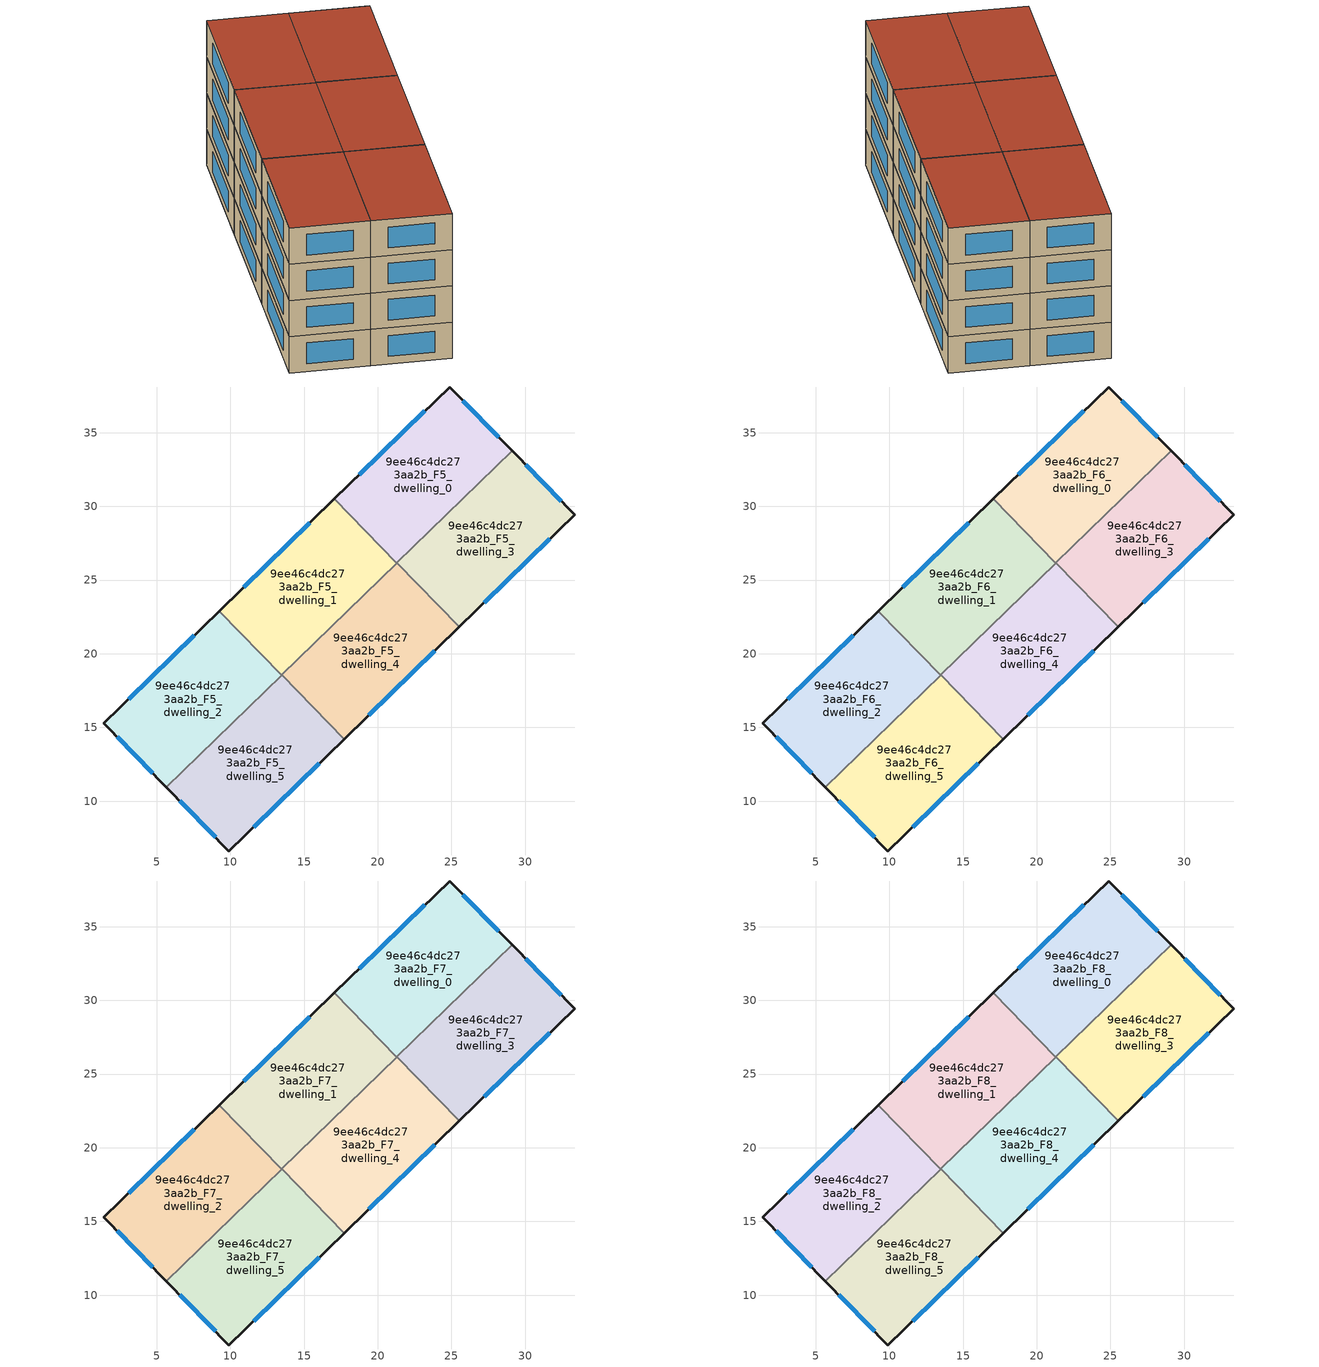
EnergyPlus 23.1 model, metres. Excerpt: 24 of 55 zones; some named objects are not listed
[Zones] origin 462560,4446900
9ee46c4dc273aa2b_F5_dwelling_0
 floor to 9ee46c4dc273aa2b_F4_dwelling_0 (EU_floor_Construction): 24.88,38.1 29.12,33.77 21.29,26.16 17.06,30.5 z15
 wall outside (EU_wall_Construction): 29.12,33.77 24.88,38.1 17.06,30.5 z15:18
 wall to 9ee46c4dc273aa2b_F5_dwelling_1 (EU_wall_Construction): 17.06,30.5 21.29,26.16 z15:18
 wall to 9ee46c4dc273aa2b_F5_dwelling_3 (EU_wall_Construction): 21.31,26.17 29.12,33.77 z15:18
 wall to 9ee46c4dc273aa2b_F5_dwelling_4 (EU_wall_Construction): 21.29,26.16 21.31,26.17 z15:18
 window (EU_Window_Construction): 23.2,36.47 18.74,32.13 / 28.21,34.7 25.79,37.17 z15.64:17.36
9ee46c4dc273aa2b_F5_dwelling_1
 floor to 9ee46c4dc273aa2b_F4_dwelling_1 (EU_floor_Construction): 17.06,30.5 21.29,26.16 13.47,18.55 9.24,22.9 z15
 wall outside (EU_wall_Construction): 17.06,30.5 9.24,22.9 z15:18
 wall to 9ee46c4dc273aa2b_F5_dwelling_2 (EU_wall_Construction): 9.24,22.9 13.47,18.55 z15:18
 wall to 9ee46c4dc273aa2b_F5_dwelling_4 (EU_wall_Construction): 13.49,18.57 21.29,26.16 z15:18
 wall to 9ee46c4dc273aa2b_F5_dwelling_5 (EU_wall_Construction): 13.47,18.55 13.49,18.57 z15:18
 window (EU_Window_Construction): 15.39,28.87 10.92,24.53 z15.64:17.36
9ee46c4dc273aa2b_F5_dwelling_2
 floor to 9ee46c4dc273aa2b_F4_dwelling_2 (EU_floor_Construction): 9.24,22.9 13.47,18.55 5.66,10.95 1.42,15.29 z15
 wall outside (EU_wall_Construction): 9.24,22.9 1.42,15.29 5.66,10.95 z15:18
 wall to 9ee46c4dc273aa2b_F5_dwelling_5 (EU_wall_Construction): 5.66,10.95 13.47,18.55 z15:18
 window (EU_Window_Construction): 2.33,14.36 4.75,11.88 / 7.57,21.27 3.09,16.92 z15.64:17.36
9ee46c4dc273aa2b_F5_dwelling_3
 floor to 9ee46c4dc273aa2b_F4_dwelling_3 (EU_floor_Construction): 29.12,33.77 33.37,29.43 25.54,21.82 21.31,26.17 z15
 wall outside (EU_wall_Construction): 25.54,21.82 33.37,29.43 29.12,33.77 z15:18
 wall to 9ee46c4dc273aa2b_F5_dwelling_4 (EU_wall_Construction): 21.31,26.17 25.54,21.82 z15:18
 window (EU_Window_Construction): 32.46,30.36 30.03,32.84 / 27.21,23.45 31.69,27.8 z15.64:17.36
9ee46c4dc273aa2b_F5_dwelling_4
 floor to 9ee46c4dc273aa2b_F4_dwelling_4 (EU_floor_Construction): 21.31,26.17 25.54,21.82 17.72,14.22 13.49,18.57 z15
 wall outside (EU_wall_Construction): 17.72,14.22 25.54,21.82 z15:18
 wall to 9ee46c4dc273aa2b_F5_dwelling_5 (EU_wall_Construction): 13.49,18.57 17.72,14.22 z15:18
 window (EU_Window_Construction): 19.39,15.85 23.86,20.19 z15.64:17.36
9ee46c4dc273aa2b_F5_dwelling_5
 floor to 9ee46c4dc273aa2b_F4_dwelling_5 (EU_floor_Construction): 13.49,18.57 17.72,14.22 9.91,6.62 5.66,10.95 z15
 wall outside (EU_wall_Construction): 5.66,10.95 9.91,6.62 17.72,14.22 z15:18
 window (EU_Window_Construction): 6.57,10.02 9,7.55 / 11.58,8.25 16.04,12.59 z15.64:17.36
9ee46c4dc273aa2b_F6_dwelling_0
 floor to 9ee46c4dc273aa2b_F5_dwelling_0 (EU_floor_Construction): 24.88,38.1 29.12,33.77 21.29,26.16 17.06,30.5 z18
 wall outside (EU_wall_Construction): 29.12,33.77 24.88,38.1 17.06,30.5 z18:21
 wall to 9ee46c4dc273aa2b_F6_dwelling_1 (EU_wall_Construction): 17.06,30.5 21.29,26.16 z18:21
 wall to 9ee46c4dc273aa2b_F6_dwelling_3 (EU_wall_Construction): 21.31,26.17 29.12,33.77 z18:21
 wall to 9ee46c4dc273aa2b_F6_dwelling_4 (EU_wall_Construction): 21.29,26.16 21.31,26.17 z18:21
 window (EU_Window_Construction): 23.2,36.47 18.74,32.13 / 28.21,34.7 25.79,37.17 z18.64:20.36
9ee46c4dc273aa2b_F6_dwelling_1
 floor to 9ee46c4dc273aa2b_F5_dwelling_1 (EU_floor_Construction): 17.06,30.5 21.29,26.16 13.47,18.55 9.24,22.9 z18
 wall outside (EU_wall_Construction): 17.06,30.5 9.24,22.9 z18:21
 wall to 9ee46c4dc273aa2b_F6_dwelling_2 (EU_wall_Construction): 9.24,22.9 13.47,18.55 z18:21
 wall to 9ee46c4dc273aa2b_F6_dwelling_4 (EU_wall_Construction): 13.49,18.57 21.29,26.16 z18:21
 wall to 9ee46c4dc273aa2b_F6_dwelling_5 (EU_wall_Construction): 13.47,18.55 13.49,18.57 z18:21
 window (EU_Window_Construction): 15.39,28.87 10.92,24.53 z18.64:20.36
9ee46c4dc273aa2b_F6_dwelling_2
 floor to 9ee46c4dc273aa2b_F5_dwelling_2 (EU_floor_Construction): 9.24,22.9 13.47,18.55 5.66,10.95 1.42,15.29 z18
 wall outside (EU_wall_Construction): 9.24,22.9 1.42,15.29 5.66,10.95 z18:21
 wall to 9ee46c4dc273aa2b_F6_dwelling_5 (EU_wall_Construction): 5.66,10.95 13.47,18.55 z18:21
 window (EU_Window_Construction): 2.33,14.36 4.75,11.88 / 7.57,21.27 3.09,16.92 z18.64:20.36
9ee46c4dc273aa2b_F6_dwelling_3
 floor to 9ee46c4dc273aa2b_F5_dwelling_3 (EU_floor_Construction): 29.12,33.77 33.37,29.43 25.54,21.82 21.31,26.17 z18
 wall outside (EU_wall_Construction): 25.54,21.82 33.37,29.43 29.12,33.77 z18:21
 wall to 9ee46c4dc273aa2b_F6_dwelling_4 (EU_wall_Construction): 21.31,26.17 25.54,21.82 z18:21
 window (EU_Window_Construction): 32.46,30.36 30.03,32.84 / 27.21,23.45 31.69,27.8 z18.64:20.36
9ee46c4dc273aa2b_F6_dwelling_4
 floor to 9ee46c4dc273aa2b_F5_dwelling_4 (EU_floor_Construction): 21.31,26.17 25.54,21.82 17.72,14.22 13.49,18.57 z18
 wall outside (EU_wall_Construction): 17.72,14.22 25.54,21.82 z18:21
 wall to 9ee46c4dc273aa2b_F6_dwelling_5 (EU_wall_Construction): 13.49,18.57 17.72,14.22 z18:21
 window (EU_Window_Construction): 19.39,15.85 23.86,20.19 z18.64:20.36
9ee46c4dc273aa2b_F6_dwelling_5
 floor to 9ee46c4dc273aa2b_F5_dwelling_5 (EU_floor_Construction): 13.49,18.57 17.72,14.22 9.91,6.62 5.66,10.95 z18
 wall outside (EU_wall_Construction): 5.66,10.95 9.91,6.62 17.72,14.22 z18:21
 window (EU_Window_Construction): 6.57,10.02 9,7.55 / 11.58,8.25 16.04,12.59 z18.64:20.36
9ee46c4dc273aa2b_F7_dwelling_0
 floor to 9ee46c4dc273aa2b_F6_dwelling_0 (EU_floor_Construction): 24.88,38.1 29.12,33.77 21.29,26.16 17.06,30.5 z21
 wall outside (EU_wall_Construction): 29.12,33.77 24.88,38.1 17.06,30.5 z21:24
 wall to 9ee46c4dc273aa2b_F7_dwelling_1 (EU_wall_Construction): 17.06,30.5 21.29,26.16 z21:24
 wall to 9ee46c4dc273aa2b_F7_dwelling_3 (EU_wall_Construction): 21.31,26.17 29.12,33.77 z21:24
 wall to 9ee46c4dc273aa2b_F7_dwelling_4 (EU_wall_Construction): 21.29,26.16 21.31,26.17 z21:24
 window (EU_Window_Construction): 23.2,36.47 18.74,32.13 / 28.21,34.7 25.79,37.17 z21.64:23.36
9ee46c4dc273aa2b_F7_dwelling_1
 floor to 9ee46c4dc273aa2b_F6_dwelling_1 (EU_floor_Construction): 17.06,30.5 21.29,26.16 13.47,18.55 9.24,22.9 z21
 wall outside (EU_wall_Construction): 17.06,30.5 9.24,22.9 z21:24
 wall to 9ee46c4dc273aa2b_F7_dwelling_2 (EU_wall_Construction): 9.24,22.9 13.47,18.55 z21:24
 wall to 9ee46c4dc273aa2b_F7_dwelling_4 (EU_wall_Construction): 13.49,18.57 21.29,26.16 z21:24
 wall to 9ee46c4dc273aa2b_F7_dwelling_5 (EU_wall_Construction): 13.47,18.55 13.49,18.57 z21:24
 window (EU_Window_Construction): 15.39,28.87 10.92,24.53 z21.64:23.36
9ee46c4dc273aa2b_F7_dwelling_2
 floor to 9ee46c4dc273aa2b_F6_dwelling_2 (EU_floor_Construction): 9.24,22.9 13.47,18.55 5.66,10.95 1.42,15.29 z21
 wall outside (EU_wall_Construction): 9.24,22.9 1.42,15.29 5.66,10.95 z21:24
 wall to 9ee46c4dc273aa2b_F7_dwelling_5 (EU_wall_Construction): 5.66,10.95 13.47,18.55 z21:24
 window (EU_Window_Construction): 2.33,14.36 4.75,11.88 / 7.57,21.27 3.09,16.92 z21.64:23.36
9ee46c4dc273aa2b_F7_dwelling_3
 floor to 9ee46c4dc273aa2b_F6_dwelling_3 (EU_floor_Construction): 29.12,33.77 33.37,29.43 25.54,21.82 21.31,26.17 z21
 wall outside (EU_wall_Construction): 25.54,21.82 33.37,29.43 29.12,33.77 z21:24
 wall to 9ee46c4dc273aa2b_F7_dwelling_4 (EU_wall_Construction): 21.31,26.17 25.54,21.82 z21:24
 window (EU_Window_Construction): 32.46,30.36 30.03,32.84 / 27.21,23.45 31.69,27.8 z21.64:23.36
9ee46c4dc273aa2b_F7_dwelling_4
 floor to 9ee46c4dc273aa2b_F6_dwelling_4 (EU_floor_Construction): 21.31,26.17 25.54,21.82 17.72,14.22 13.49,18.57 z21
 wall outside (EU_wall_Construction): 17.72,14.22 25.54,21.82 z21:24
 wall to 9ee46c4dc273aa2b_F7_dwelling_5 (EU_wall_Construction): 13.49,18.57 17.72,14.22 z21:24
 window (EU_Window_Construction): 19.39,15.85 23.86,20.19 z21.64:23.36
9ee46c4dc273aa2b_F7_dwelling_5
 floor to 9ee46c4dc273aa2b_F6_dwelling_5 (EU_floor_Construction): 13.49,18.57 17.72,14.22 9.91,6.62 5.66,10.95 z21
 wall outside (EU_wall_Construction): 5.66,10.95 9.91,6.62 17.72,14.22 z21:24
 window (EU_Window_Construction): 6.57,10.02 9,7.55 / 11.58,8.25 16.04,12.59 z21.64:23.36
9ee46c4dc273aa2b_F8_dwelling_0
 floor to 9ee46c4dc273aa2b_F7_dwelling_0 (EU_floor_Construction): 24.88,38.1 29.12,33.77 21.29,26.16 17.06,30.5 z24
 wall outside (EU_wall_Construction): 29.12,33.77 24.88,38.1 17.06,30.5 z24:27
 wall to 9ee46c4dc273aa2b_F8_dwelling_1 (EU_wall_Construction): 17.06,30.5 21.29,26.16 z24:27
 wall to 9ee46c4dc273aa2b_F8_dwelling_3 (EU_wall_Construction): 21.31,26.17 29.12,33.77 z24:27
 wall to 9ee46c4dc273aa2b_F8_dwelling_4 (EU_wall_Construction): 21.29,26.16 21.31,26.17 z24:27
 window (EU_Window_Construction): 23.2,36.47 18.74,32.13 / 28.21,34.7 25.79,37.17 z24.64:26.36
 roof outside (EU_roof_Construction): 29.12,33.77 24.88,38.1 17.06,30.5 21.29,26.16 z27
9ee46c4dc273aa2b_F8_dwelling_1
 floor to 9ee46c4dc273aa2b_F7_dwelling_1 (EU_floor_Construction): 17.06,30.5 21.29,26.16 13.47,18.55 9.24,22.9 z24
 wall outside (EU_wall_Construction): 17.06,30.5 9.24,22.9 z24:27
 wall to 9ee46c4dc273aa2b_F8_dwelling_2 (EU_wall_Construction): 9.24,22.9 13.47,18.55 z24:27
 wall to 9ee46c4dc273aa2b_F8_dwelling_4 (EU_wall_Construction): 13.49,18.57 21.29,26.16 z24:27
 wall to 9ee46c4dc273aa2b_F8_dwelling_5 (EU_wall_Construction): 13.47,18.55 13.49,18.57 z24:27
 window (EU_Window_Construction): 15.39,28.87 10.92,24.53 z24.64:26.36
 roof outside (EU_roof_Construction): 21.29,26.16 17.06,30.5 9.24,22.9 13.47,18.55 z27
9ee46c4dc273aa2b_F8_dwelling_2
 floor to 9ee46c4dc273aa2b_F7_dwelling_2 (EU_floor_Construction): 9.24,22.9 13.47,18.55 5.66,10.95 1.42,15.29 z24
 wall outside (EU_wall_Construction): 9.24,22.9 1.42,15.29 5.66,10.95 z24:27
 wall to 9ee46c4dc273aa2b_F8_dwelling_5 (EU_wall_Construction): 5.66,10.95 13.47,18.55 z24:27
 window (EU_Window_Construction): 2.33,14.36 4.75,11.88 / 7.57,21.27 3.09,16.92 z24.64:26.36
 roof outside (EU_roof_Construction): 13.47,18.55 9.24,22.9 1.42,15.29 5.66,10.95 z27
9ee46c4dc273aa2b_F8_dwelling_3
 floor to 9ee46c4dc273aa2b_F7_dwelling_3 (EU_floor_Construction): 29.12,33.77 33.37,29.43 25.54,21.82 21.31,26.17 z24
 wall outside (EU_wall_Construction): 25.54,21.82 33.37,29.43 29.12,33.77 z24:27
 wall to 9ee46c4dc273aa2b_F8_dwelling_4 (EU_wall_Construction): 21.31,26.17 25.54,21.82 z24:27
 window (EU_Window_Construction): 32.46,30.36 30.03,32.84 / 27.21,23.45 31.69,27.8 z24.64:26.36
 roof outside (EU_roof_Construction): 33.37,29.43 29.12,33.77 21.31,26.17 25.54,21.82 z27
9ee46c4dc273aa2b_F8_dwelling_4
 floor to 9ee46c4dc273aa2b_F7_dwelling_4 (EU_floor_Construction): 21.31,26.17 25.54,21.82 17.72,14.22 13.49,18.57 z24
 wall outside (EU_wall_Construction): 17.72,14.22 25.54,21.82 z24:27
 wall to 9ee46c4dc273aa2b_F8_dwelling_5 (EU_wall_Construction): 13.49,18.57 17.72,14.22 z24:27
 window (EU_Window_Construction): 19.39,15.85 23.86,20.19 z24.64:26.36
 roof outside (EU_roof_Construction): 25.54,21.82 21.31,26.17 13.49,18.57 17.72,14.22 z27
9ee46c4dc273aa2b_F8_dwelling_5
 floor to 9ee46c4dc273aa2b_F7_dwelling_5 (EU_floor_Construction): 13.49,18.57 17.72,14.22 9.91,6.62 5.66,10.95 z24
 wall outside (EU_wall_Construction): 5.66,10.95 9.91,6.62 17.72,14.22 z24:27
 window (EU_Window_Construction): 6.57,10.02 9,7.55 / 11.58,8.25 16.04,12.59 z24.64:26.36
 roof outside (EU_roof_Construction): 17.72,14.22 13.49,18.57 5.66,10.95 9.91,6.62 z27
[Building]
EU S2 Campaign: North Axis=0; Terrain=City; Solar Distribution=FullExterior
[Site:Location]
Yerevan-Zvartnots.Intl.AP: Latitude=40.15; Longitude=44.383; Time Zone=4; Elevation=854
[SizingPeriod:WeatherFileDays]
AnnualSizingPeriod: Begin Month=1; Begin Day of Month=1; End Month=12; End Day of Month=31; Day of Week for Start Day=Monday; Use Weather File Daylight Saving Period=No; Use Weather File Rain and Snow Indicators=No
[MATERIAL]
EU_InternalMass_Material: Roughness=MediumRough; Thickness=0.1; Conductivity=1; Density=1800; Specific Heat=900; Thermal Absorptance=0.9; Solar Absorptance=0.7; Visible Absorptance=0.7
[MATERIAL:NOMASS] Roughness=MediumRough; Thermal Absorptance=0.9; Solar Absorptance=0.7; Visible Absorptance=0.7
Name | Thermal Resistance
EU_wall_NoMass | 1.05043
EU_roof_NoMass | 1.45357
EU_floor_NoMass | 0.478065
[WINDOWMATERIAL:SIMPLEGLAZINGSYSTEM]
EU_Window_SimpleGlazing: UFactor=2.5566; Solar Heat Gain Coefficient=0.75; Visible Transmittance=0.75
[CONSTRUCTION]
EU_wall_Construction: EU_wall_NoMass
EU_roof_Construction: EU_roof_NoMass
EU_floor_Construction: EU_floor_NoMass
EU_Window_Construction: EU_Window_SimpleGlazing
EU_InternalMass_Construction: EU_InternalMass_Material
[ZONE] Type=1; Multiplier=1; Ceiling Height=autocalculate; Floor Area=autocalculate; Part of Total Floor Area=Yes
Name | Volume
9ee46c4dc273aa2b_F5_dwelling_0; 9ee46c4dc273aa2b_F6_dwelling_0; 9ee46c4dc273aa2b_F7_dwelling_0; 9ee46c4dc273aa2b_F8_dwelling_0 | 198.496
9ee46c4dc273aa2b_F5_dwelling_1; 9ee46c4dc273aa2b_F6_dwelling_1; 9ee46c4dc273aa2b_F7_dwelling_1; 9ee46c4dc273aa2b_F8_dwelling_1; 9ee46c4dc273aa2b_F5_dwelling_4; 9ee46c4dc273aa2b_F6_dwelling_4; 9ee46c4dc273aa2b_F7_dwelling_4; 9ee46c4dc273aa2b_F8_dwelling_4 | 198.489
9ee46c4dc273aa2b_F5_dwelling_2; 9ee46c4dc273aa2b_F6_dwelling_2; 9ee46c4dc273aa2b_F7_dwelling_2; 9ee46c4dc273aa2b_F8_dwelling_2 | 198.497
9ee46c4dc273aa2b_F5_dwelling_3; 9ee46c4dc273aa2b_F6_dwelling_3; 9ee46c4dc273aa2b_F7_dwelling_3; 9ee46c4dc273aa2b_F8_dwelling_3 | 198.502
9ee46c4dc273aa2b_F5_dwelling_5; 9ee46c4dc273aa2b_F6_dwelling_5; 9ee46c4dc273aa2b_F7_dwelling_5; 9ee46c4dc273aa2b_F8_dwelling_5 | 198.515
[INTERNALMASS] Construction=EU_InternalMass_Construction
Name | Zone or ZoneList | Surface Area
9ee46c4dc273aa2b_F5_dwelling_0_EU_InternalMass | 9ee46c4dc273aa2b_F5_dwelling_0 | 66.1656
9ee46c4dc273aa2b_F5_dwelling_1_EU_InternalMass | 9ee46c4dc273aa2b_F5_dwelling_1 | 66.1629
9ee46c4dc273aa2b_F5_dwelling_2_EU_InternalMass | 9ee46c4dc273aa2b_F5_dwelling_2 | 66.1656
9ee46c4dc273aa2b_F5_dwelling_3_EU_InternalMass | 9ee46c4dc273aa2b_F5_dwelling_3 | 66.1672
9ee46c4dc273aa2b_F5_dwelling_4_EU_InternalMass | 9ee46c4dc273aa2b_F5_dwelling_4 | 66.1629
9ee46c4dc273aa2b_F5_dwelling_5_EU_InternalMass | 9ee46c4dc273aa2b_F5_dwelling_5 | 66.1716
9ee46c4dc273aa2b_F6_dwelling_0_EU_InternalMass | 9ee46c4dc273aa2b_F6_dwelling_0 | 66.1656
9ee46c4dc273aa2b_F6_dwelling_1_EU_InternalMass | 9ee46c4dc273aa2b_F6_dwelling_1 | 66.1629
9ee46c4dc273aa2b_F6_dwelling_2_EU_InternalMass | 9ee46c4dc273aa2b_F6_dwelling_2 | 66.1656
9ee46c4dc273aa2b_F6_dwelling_3_EU_InternalMass | 9ee46c4dc273aa2b_F6_dwelling_3 | 66.1672
9ee46c4dc273aa2b_F6_dwelling_4_EU_InternalMass | 9ee46c4dc273aa2b_F6_dwelling_4 | 66.1629
9ee46c4dc273aa2b_F6_dwelling_5_EU_InternalMass | 9ee46c4dc273aa2b_F6_dwelling_5 | 66.1716
9ee46c4dc273aa2b_F7_dwelling_0_EU_InternalMass | 9ee46c4dc273aa2b_F7_dwelling_0 | 66.1656
9ee46c4dc273aa2b_F7_dwelling_1_EU_InternalMass | 9ee46c4dc273aa2b_F7_dwelling_1 | 66.1629
9ee46c4dc273aa2b_F7_dwelling_2_EU_InternalMass | 9ee46c4dc273aa2b_F7_dwelling_2 | 66.1656
9ee46c4dc273aa2b_F7_dwelling_3_EU_InternalMass | 9ee46c4dc273aa2b_F7_dwelling_3 | 66.1672
9ee46c4dc273aa2b_F7_dwelling_4_EU_InternalMass | 9ee46c4dc273aa2b_F7_dwelling_4 | 66.1629
9ee46c4dc273aa2b_F7_dwelling_5_EU_InternalMass | 9ee46c4dc273aa2b_F7_dwelling_5 | 66.1716
9ee46c4dc273aa2b_F8_dwelling_0_EU_InternalMass | 9ee46c4dc273aa2b_F8_dwelling_0 | 66.1656
9ee46c4dc273aa2b_F8_dwelling_1_EU_InternalMass | 9ee46c4dc273aa2b_F8_dwelling_1 | 66.1629
9ee46c4dc273aa2b_F8_dwelling_2_EU_InternalMass | 9ee46c4dc273aa2b_F8_dwelling_2 | 66.1656
9ee46c4dc273aa2b_F8_dwelling_3_EU_InternalMass | 9ee46c4dc273aa2b_F8_dwelling_3 | 66.1672
9ee46c4dc273aa2b_F8_dwelling_4_EU_InternalMass | 9ee46c4dc273aa2b_F8_dwelling_4 | 66.1629
9ee46c4dc273aa2b_F8_dwelling_5_EU_InternalMass | 9ee46c4dc273aa2b_F8_dwelling_5 | 66.1716
[OTHEREQUIPMENT] Fuel Type=Electricity; Design Level Calculation Method=Watts/Area; Power per Zone Floor Area=1; Fraction Latent=0; Fraction Radiant=0; Fraction Lost=0; Carbon Dioxide Generation Rate=0; EndUse Subcategory=EU_Step8_InternalGains
Name | Zone or ZoneList or Space or SpaceList | Schedule
EU_Step8_InternalGain_9ee46c4dc273aa2b_F5_dwelling_0_f000 | 9ee46c4dc273aa2b_F5_dwelling_0 | EU_Step8_GainSchedule_9ee46c4dc273aa2b_F5_dwelling_0_f000
EU_Step8_InternalGain_9ee46c4dc273aa2b_F5_dwelling_1_f000 | 9ee46c4dc273aa2b_F5_dwelling_1 | EU_Step8_GainSchedule_9ee46c4dc273aa2b_F5_dwelling_1_f000
EU_Step8_InternalGain_9ee46c4dc273aa2b_F5_dwelling_2_f000 | 9ee46c4dc273aa2b_F5_dwelling_2 | EU_Step8_GainSchedule_9ee46c4dc273aa2b_F5_dwelling_2_f000
EU_Step8_InternalGain_9ee46c4dc273aa2b_F5_dwelling_3_f000 | 9ee46c4dc273aa2b_F5_dwelling_3 | EU_Step8_GainSchedule_9ee46c4dc273aa2b_F5_dwelling_3_f000
EU_Step8_InternalGain_9ee46c4dc273aa2b_F5_dwelling_4_f000 | 9ee46c4dc273aa2b_F5_dwelling_4 | EU_Step8_GainSchedule_9ee46c4dc273aa2b_F5_dwelling_4_f000
EU_Step8_InternalGain_9ee46c4dc273aa2b_F5_dwelling_5_f000 | 9ee46c4dc273aa2b_F5_dwelling_5 | EU_Step8_GainSchedule_9ee46c4dc273aa2b_F5_dwelling_5_f000
EU_Step8_InternalGain_9ee46c4dc273aa2b_F6_dwelling_0_f000 | 9ee46c4dc273aa2b_F6_dwelling_0 | EU_Step8_GainSchedule_9ee46c4dc273aa2b_F6_dwelling_0_f000
EU_Step8_InternalGain_9ee46c4dc273aa2b_F6_dwelling_1_f000 | 9ee46c4dc273aa2b_F6_dwelling_1 | EU_Step8_GainSchedule_9ee46c4dc273aa2b_F6_dwelling_1_f000
EU_Step8_InternalGain_9ee46c4dc273aa2b_F6_dwelling_2_f000 | 9ee46c4dc273aa2b_F6_dwelling_2 | EU_Step8_GainSchedule_9ee46c4dc273aa2b_F6_dwelling_2_f000
EU_Step8_InternalGain_9ee46c4dc273aa2b_F6_dwelling_3_f000 | 9ee46c4dc273aa2b_F6_dwelling_3 | EU_Step8_GainSchedule_9ee46c4dc273aa2b_F6_dwelling_3_f000
EU_Step8_InternalGain_9ee46c4dc273aa2b_F6_dwelling_4_f000 | 9ee46c4dc273aa2b_F6_dwelling_4 | EU_Step8_GainSchedule_9ee46c4dc273aa2b_F6_dwelling_4_f000
EU_Step8_InternalGain_9ee46c4dc273aa2b_F6_dwelling_5_f000 | 9ee46c4dc273aa2b_F6_dwelling_5 | EU_Step8_GainSchedule_9ee46c4dc273aa2b_F6_dwelling_5_f000
EU_Step8_InternalGain_9ee46c4dc273aa2b_F7_dwelling_0_f000 | 9ee46c4dc273aa2b_F7_dwelling_0 | EU_Step8_GainSchedule_9ee46c4dc273aa2b_F7_dwelling_0_f000
EU_Step8_InternalGain_9ee46c4dc273aa2b_F7_dwelling_1_f000 | 9ee46c4dc273aa2b_F7_dwelling_1 | EU_Step8_GainSchedule_9ee46c4dc273aa2b_F7_dwelling_1_f000
EU_Step8_InternalGain_9ee46c4dc273aa2b_F7_dwelling_2_f000 | 9ee46c4dc273aa2b_F7_dwelling_2 | EU_Step8_GainSchedule_9ee46c4dc273aa2b_F7_dwelling_2_f000
EU_Step8_InternalGain_9ee46c4dc273aa2b_F7_dwelling_3_f000 | 9ee46c4dc273aa2b_F7_dwelling_3 | EU_Step8_GainSchedule_9ee46c4dc273aa2b_F7_dwelling_3_f000
EU_Step8_InternalGain_9ee46c4dc273aa2b_F7_dwelling_4_f000 | 9ee46c4dc273aa2b_F7_dwelling_4 | EU_Step8_GainSchedule_9ee46c4dc273aa2b_F7_dwelling_4_f000
EU_Step8_InternalGain_9ee46c4dc273aa2b_F7_dwelling_5_f000 | 9ee46c4dc273aa2b_F7_dwelling_5 | EU_Step8_GainSchedule_9ee46c4dc273aa2b_F7_dwelling_5_f000
EU_Step8_InternalGain_9ee46c4dc273aa2b_F8_dwelling_0_f000 | 9ee46c4dc273aa2b_F8_dwelling_0 | EU_Step8_GainSchedule_9ee46c4dc273aa2b_F8_dwelling_0_f000
EU_Step8_InternalGain_9ee46c4dc273aa2b_F8_dwelling_1_f000 | 9ee46c4dc273aa2b_F8_dwelling_1 | EU_Step8_GainSchedule_9ee46c4dc273aa2b_F8_dwelling_1_f000
EU_Step8_InternalGain_9ee46c4dc273aa2b_F8_dwelling_2_f000 | 9ee46c4dc273aa2b_F8_dwelling_2 | EU_Step8_GainSchedule_9ee46c4dc273aa2b_F8_dwelling_2_f000
EU_Step8_InternalGain_9ee46c4dc273aa2b_F8_dwelling_3_f000 | 9ee46c4dc273aa2b_F8_dwelling_3 | EU_Step8_GainSchedule_9ee46c4dc273aa2b_F8_dwelling_3_f000
EU_Step8_InternalGain_9ee46c4dc273aa2b_F8_dwelling_4_f000 | 9ee46c4dc273aa2b_F8_dwelling_4 | EU_Step8_GainSchedule_9ee46c4dc273aa2b_F8_dwelling_4_f000
EU_Step8_InternalGain_9ee46c4dc273aa2b_F8_dwelling_5_f000 | 9ee46c4dc273aa2b_F8_dwelling_5 | EU_Step8_GainSchedule_9ee46c4dc273aa2b_F8_dwelling_5_f000
[ZONEVENTILATION:DESIGNFLOWRATE] Schedule=EU_AlwaysOn; Design Flow Rate Calculation Method=AirChanges/Hour; Air Changes per Hour=0.557805; Ventilation Type=Natural; Fan Pressure Rise=0; Fan Total Efficiency=1; Constant Term Coefficient=1; Temperature Term Coefficient=0; Velocity Term Coefficient=0; Velocity Squared Term Coefficient=0; Minimum Indoor Temperature=-100; Maximum Indoor Temperature=100; Delta Temperature=-100; Minimum Outdoor Temperature=-100; Maximum Outdoor Temperature=100; Maximum Wind Speed=40
Name | Zone or ZoneList or Space or SpaceList
EU_ConstantAir_9ee46c4dc273aa2b_F5_dwelling_0 | 9ee46c4dc273aa2b_F5_dwelling_0
EU_ConstantAir_9ee46c4dc273aa2b_F5_dwelling_1 | 9ee46c4dc273aa2b_F5_dwelling_1
EU_ConstantAir_9ee46c4dc273aa2b_F5_dwelling_2 | 9ee46c4dc273aa2b_F5_dwelling_2
EU_ConstantAir_9ee46c4dc273aa2b_F5_dwelling_3 | 9ee46c4dc273aa2b_F5_dwelling_3
EU_ConstantAir_9ee46c4dc273aa2b_F5_dwelling_4 | 9ee46c4dc273aa2b_F5_dwelling_4
EU_ConstantAir_9ee46c4dc273aa2b_F5_dwelling_5 | 9ee46c4dc273aa2b_F5_dwelling_5
EU_ConstantAir_9ee46c4dc273aa2b_F6_dwelling_0 | 9ee46c4dc273aa2b_F6_dwelling_0
EU_ConstantAir_9ee46c4dc273aa2b_F6_dwelling_1 | 9ee46c4dc273aa2b_F6_dwelling_1
EU_ConstantAir_9ee46c4dc273aa2b_F6_dwelling_2 | 9ee46c4dc273aa2b_F6_dwelling_2
EU_ConstantAir_9ee46c4dc273aa2b_F6_dwelling_3 | 9ee46c4dc273aa2b_F6_dwelling_3
EU_ConstantAir_9ee46c4dc273aa2b_F6_dwelling_4 | 9ee46c4dc273aa2b_F6_dwelling_4
EU_ConstantAir_9ee46c4dc273aa2b_F6_dwelling_5 | 9ee46c4dc273aa2b_F6_dwelling_5
EU_ConstantAir_9ee46c4dc273aa2b_F7_dwelling_0 | 9ee46c4dc273aa2b_F7_dwelling_0
EU_ConstantAir_9ee46c4dc273aa2b_F7_dwelling_1 | 9ee46c4dc273aa2b_F7_dwelling_1
EU_ConstantAir_9ee46c4dc273aa2b_F7_dwelling_2 | 9ee46c4dc273aa2b_F7_dwelling_2
EU_ConstantAir_9ee46c4dc273aa2b_F7_dwelling_3 | 9ee46c4dc273aa2b_F7_dwelling_3
EU_ConstantAir_9ee46c4dc273aa2b_F7_dwelling_4 | 9ee46c4dc273aa2b_F7_dwelling_4
EU_ConstantAir_9ee46c4dc273aa2b_F7_dwelling_5 | 9ee46c4dc273aa2b_F7_dwelling_5
EU_ConstantAir_9ee46c4dc273aa2b_F8_dwelling_0 | 9ee46c4dc273aa2b_F8_dwelling_0
EU_ConstantAir_9ee46c4dc273aa2b_F8_dwelling_1 | 9ee46c4dc273aa2b_F8_dwelling_1
EU_ConstantAir_9ee46c4dc273aa2b_F8_dwelling_2 | 9ee46c4dc273aa2b_F8_dwelling_2
EU_ConstantAir_9ee46c4dc273aa2b_F8_dwelling_3 | 9ee46c4dc273aa2b_F8_dwelling_3
EU_ConstantAir_9ee46c4dc273aa2b_F8_dwelling_4 | 9ee46c4dc273aa2b_F8_dwelling_4
EU_ConstantAir_9ee46c4dc273aa2b_F8_dwelling_5 | 9ee46c4dc273aa2b_F8_dwelling_5
[HVACTEMPLATE:ZONE:IDEALLOADSAIRSYSTEM] System Availability Schedule=EU_AlwaysOn; Maximum Heating Supply Air Temperature=50; Minimum Cooling Supply Air Temperature=13; Maximum Heating Supply Air Humidity Ratio=0.0156; Minimum Cooling Supply Air Humidity Ratio=0.0077; Heating Limit=NoLimit; Cooling Limit=NoLimit; Heating Availability Schedule=EU_AlwaysOn; Cooling Availability Schedule=EU_CoolingOff; Dehumidification Control Type=ConstantSensibleHeatRatio; Cooling Sensible Heat Ratio=0.7; Dehumidification Setpoint=60; Humidification Control Type=None; Humidification Setpoint=30; Outdoor Air Method=None; Outdoor Air Flow Rate per Person=0.00944; Outdoor Air Flow Rate per Zone Floor Area=0; Outdoor Air Flow Rate per Zone=0; Demand Controlled Ventilation Type=None; Outdoor Air Economizer Type=NoEconomizer; Heat Recovery Type=None; Sensible Heat Recovery Effectiveness=0.7; Latent Heat Recovery Effectiveness=0.65
Name | Template Thermostat
9ee46c4dc273aa2b_F5_dwelling_0 | EU_HeatOnly_9ee46c4dc273aa2b_F5_dwelling_0
9ee46c4dc273aa2b_F5_dwelling_1 | EU_HeatOnly_9ee46c4dc273aa2b_F5_dwelling_1
9ee46c4dc273aa2b_F5_dwelling_2 | EU_HeatOnly_9ee46c4dc273aa2b_F5_dwelling_2
9ee46c4dc273aa2b_F5_dwelling_3 | EU_HeatOnly_9ee46c4dc273aa2b_F5_dwelling_3
9ee46c4dc273aa2b_F5_dwelling_4 | EU_HeatOnly_9ee46c4dc273aa2b_F5_dwelling_4
9ee46c4dc273aa2b_F5_dwelling_5 | EU_HeatOnly_9ee46c4dc273aa2b_F5_dwelling_5
9ee46c4dc273aa2b_F6_dwelling_0 | EU_HeatOnly_9ee46c4dc273aa2b_F6_dwelling_0
9ee46c4dc273aa2b_F6_dwelling_1 | EU_HeatOnly_9ee46c4dc273aa2b_F6_dwelling_1
9ee46c4dc273aa2b_F6_dwelling_2 | EU_HeatOnly_9ee46c4dc273aa2b_F6_dwelling_2
9ee46c4dc273aa2b_F6_dwelling_3 | EU_HeatOnly_9ee46c4dc273aa2b_F6_dwelling_3
9ee46c4dc273aa2b_F6_dwelling_4 | EU_HeatOnly_9ee46c4dc273aa2b_F6_dwelling_4
9ee46c4dc273aa2b_F6_dwelling_5 | EU_HeatOnly_9ee46c4dc273aa2b_F6_dwelling_5
9ee46c4dc273aa2b_F7_dwelling_0 | EU_HeatOnly_9ee46c4dc273aa2b_F7_dwelling_0
9ee46c4dc273aa2b_F7_dwelling_1 | EU_HeatOnly_9ee46c4dc273aa2b_F7_dwelling_1
9ee46c4dc273aa2b_F7_dwelling_2 | EU_HeatOnly_9ee46c4dc273aa2b_F7_dwelling_2
9ee46c4dc273aa2b_F7_dwelling_3 | EU_HeatOnly_9ee46c4dc273aa2b_F7_dwelling_3
9ee46c4dc273aa2b_F7_dwelling_4 | EU_HeatOnly_9ee46c4dc273aa2b_F7_dwelling_4
9ee46c4dc273aa2b_F7_dwelling_5 | EU_HeatOnly_9ee46c4dc273aa2b_F7_dwelling_5
9ee46c4dc273aa2b_F8_dwelling_0 | EU_HeatOnly_9ee46c4dc273aa2b_F8_dwelling_0
9ee46c4dc273aa2b_F8_dwelling_1 | EU_HeatOnly_9ee46c4dc273aa2b_F8_dwelling_1
9ee46c4dc273aa2b_F8_dwelling_2 | EU_HeatOnly_9ee46c4dc273aa2b_F8_dwelling_2
9ee46c4dc273aa2b_F8_dwelling_3 | EU_HeatOnly_9ee46c4dc273aa2b_F8_dwelling_3
9ee46c4dc273aa2b_F8_dwelling_4 | EU_HeatOnly_9ee46c4dc273aa2b_F8_dwelling_4
9ee46c4dc273aa2b_F8_dwelling_5 | EU_HeatOnly_9ee46c4dc273aa2b_F8_dwelling_5
[SIZING:ZONE] Zone Cooling Design Supply Air Temperature Input Method=SupplyAirTemperature; Zone Cooling Design Supply Air Temperature=13; Zone Heating Design Supply Air Temperature Input Method=SupplyAirTemperature; Zone Heating Design Supply Air Temperature=50; Zone Cooling Design Supply Air Humidity Ratio=0.008; Zone Heating Design Supply Air Humidity Ratio=0.008; Cooling Design Air Flow Method=DesignDay; Cooling Design Air Flow Rate=0; Cooling Minimum Air Flow per Zone Floor Area=0.000762; Cooling Minimum Air Flow=0; Cooling Minimum Air Flow Fraction=0.2; Heating Design Air Flow Method=DesignDay; Heating Design Air Flow Rate=0; Heating Maximum Air Flow per Zone Floor Area=0.002032; Heating Maximum Air Flow=0.141576; Heating Maximum Air Flow Fraction=0.3; Account for Dedicated Outdoor Air System=No; Dedicated Outdoor Air System Control Strategy=NeutralSupplyAir; Dedicated Outdoor Air Low Setpoint Temperature for Design=autosize; Dedicated Outdoor Air High Setpoint Temperature for Design=autosize; Zone Load Sizing Method=Sensible Load Only No Latent Load; Zone Latent Cooling Design Supply Air Humidity Ratio Input Method=HumidityRatioDifference; Zone Cooling Design Supply Air Humidity Ratio Difference=0.005; Zone Latent Heating Design Supply Air Humidity Ratio Input Method=HumidityRatioDifference; Zone Humidification Design Supply Air Humidity Ratio Difference=0.005
9ee46c4dc273aa2b_F5_dwelling_0; 9ee46c4dc273aa2b_F5_dwelling_1; 9ee46c4dc273aa2b_F5_dwelling_2; 9ee46c4dc273aa2b_F5_dwelling_3; 9ee46c4dc273aa2b_F5_dwelling_4; 9ee46c4dc273aa2b_F5_dwelling_5; 9ee46c4dc273aa2b_F6_dwelling_0; 9ee46c4dc273aa2b_F6_dwelling_1; 9ee46c4dc273aa2b_F6_dwelling_2; 9ee46c4dc273aa2b_F6_dwelling_3; 9ee46c4dc273aa2b_F6_dwelling_4; 9ee46c4dc273aa2b_F6_dwelling_5; 9ee46c4dc273aa2b_F7_dwelling_0; 9ee46c4dc273aa2b_F7_dwelling_1; 9ee46c4dc273aa2b_F7_dwelling_2; 9ee46c4dc273aa2b_F7_dwelling_3; 9ee46c4dc273aa2b_F7_dwelling_4; 9ee46c4dc273aa2b_F7_dwelling_5; 9ee46c4dc273aa2b_F8_dwelling_0; 9ee46c4dc273aa2b_F8_dwelling_1; 9ee46c4dc273aa2b_F8_dwelling_2; 9ee46c4dc273aa2b_F8_dwelling_3; 9ee46c4dc273aa2b_F8_dwelling_4; 9ee46c4dc273aa2b_F8_dwelling_5
[SCHEDULE:CONSTANT]
Name | Hourly Value
EU_AlwaysOn | 1
EU_CoolingOff | 0
[SCHEDULE:FILE] Column Number=1; Rows to Skip at Top=0; Number of Hours of Data=8760; Column Separator=Comma; Interpolate to Timestep=No; Minutes per Item=60; Adjust Schedule for Daylight Savings=Yes
Name | File
EU_Step8_GainSchedule_9ee46c4dc273aa2b_F5_dwelling_0_f000 | ../../schedules/9ee46c4dc273aa2b/9ee46c4dc273aa2b_F5_dwelling_0_f000_gain.csv
EU_Step8_GainSchedule_9ee46c4dc273aa2b_F5_dwelling_1_f000 | ../../schedules/9ee46c4dc273aa2b/9ee46c4dc273aa2b_F5_dwelling_1_f000_gain.csv
EU_Step8_GainSchedule_9ee46c4dc273aa2b_F5_dwelling_2_f000 | ../../schedules/9ee46c4dc273aa2b/9ee46c4dc273aa2b_F5_dwelling_2_f000_gain.csv
EU_Step8_GainSchedule_9ee46c4dc273aa2b_F5_dwelling_3_f000 | ../../schedules/9ee46c4dc273aa2b/9ee46c4dc273aa2b_F5_dwelling_3_f000_gain.csv
EU_Step8_GainSchedule_9ee46c4dc273aa2b_F5_dwelling_4_f000 | ../../schedules/9ee46c4dc273aa2b/9ee46c4dc273aa2b_F5_dwelling_4_f000_gain.csv
EU_Step8_GainSchedule_9ee46c4dc273aa2b_F5_dwelling_5_f000 | ../../schedules/9ee46c4dc273aa2b/9ee46c4dc273aa2b_F5_dwelling_5_f000_gain.csv
EU_Step8_GainSchedule_9ee46c4dc273aa2b_F6_dwelling_0_f000 | ../../schedules/9ee46c4dc273aa2b/9ee46c4dc273aa2b_F6_dwelling_0_f000_gain.csv
EU_Step8_GainSchedule_9ee46c4dc273aa2b_F6_dwelling_1_f000 | ../../schedules/9ee46c4dc273aa2b/9ee46c4dc273aa2b_F6_dwelling_1_f000_gain.csv
EU_Step8_GainSchedule_9ee46c4dc273aa2b_F6_dwelling_2_f000 | ../../schedules/9ee46c4dc273aa2b/9ee46c4dc273aa2b_F6_dwelling_2_f000_gain.csv
EU_Step8_GainSchedule_9ee46c4dc273aa2b_F6_dwelling_3_f000 | ../../schedules/9ee46c4dc273aa2b/9ee46c4dc273aa2b_F6_dwelling_3_f000_gain.csv
EU_Step8_GainSchedule_9ee46c4dc273aa2b_F6_dwelling_4_f000 | ../../schedules/9ee46c4dc273aa2b/9ee46c4dc273aa2b_F6_dwelling_4_f000_gain.csv
EU_Step8_GainSchedule_9ee46c4dc273aa2b_F6_dwelling_5_f000 | ../../schedules/9ee46c4dc273aa2b/9ee46c4dc273aa2b_F6_dwelling_5_f000_gain.csv
EU_Step8_GainSchedule_9ee46c4dc273aa2b_F7_dwelling_0_f000 | ../../schedules/9ee46c4dc273aa2b/9ee46c4dc273aa2b_F7_dwelling_0_f000_gain.csv
EU_Step8_GainSchedule_9ee46c4dc273aa2b_F7_dwelling_1_f000 | ../../schedules/9ee46c4dc273aa2b/9ee46c4dc273aa2b_F7_dwelling_1_f000_gain.csv
EU_Step8_GainSchedule_9ee46c4dc273aa2b_F7_dwelling_2_f000 | ../../schedules/9ee46c4dc273aa2b/9ee46c4dc273aa2b_F7_dwelling_2_f000_gain.csv
EU_Step8_GainSchedule_9ee46c4dc273aa2b_F7_dwelling_3_f000 | ../../schedules/9ee46c4dc273aa2b/9ee46c4dc273aa2b_F7_dwelling_3_f000_gain.csv
EU_Step8_GainSchedule_9ee46c4dc273aa2b_F7_dwelling_4_f000 | ../../schedules/9ee46c4dc273aa2b/9ee46c4dc273aa2b_F7_dwelling_4_f000_gain.csv
EU_Step8_GainSchedule_9ee46c4dc273aa2b_F7_dwelling_5_f000 | ../../schedules/9ee46c4dc273aa2b/9ee46c4dc273aa2b_F7_dwelling_5_f000_gain.csv
EU_Step8_GainSchedule_9ee46c4dc273aa2b_F8_dwelling_0_f000 | ../../schedules/9ee46c4dc273aa2b/9ee46c4dc273aa2b_F8_dwelling_0_f000_gain.csv
EU_Step8_GainSchedule_9ee46c4dc273aa2b_F8_dwelling_1_f000 | ../../schedules/9ee46c4dc273aa2b/9ee46c4dc273aa2b_F8_dwelling_1_f000_gain.csv
EU_Step8_GainSchedule_9ee46c4dc273aa2b_F8_dwelling_2_f000 | ../../schedules/9ee46c4dc273aa2b/9ee46c4dc273aa2b_F8_dwelling_2_f000_gain.csv
EU_Step8_GainSchedule_9ee46c4dc273aa2b_F8_dwelling_3_f000 | ../../schedules/9ee46c4dc273aa2b/9ee46c4dc273aa2b_F8_dwelling_3_f000_gain.csv
EU_Step8_GainSchedule_9ee46c4dc273aa2b_F8_dwelling_4_f000 | ../../schedules/9ee46c4dc273aa2b/9ee46c4dc273aa2b_F8_dwelling_4_f000_gain.csv
EU_Step8_GainSchedule_9ee46c4dc273aa2b_F8_dwelling_5_f000 | ../../schedules/9ee46c4dc273aa2b/9ee46c4dc273aa2b_F8_dwelling_5_f000_gain.csv
